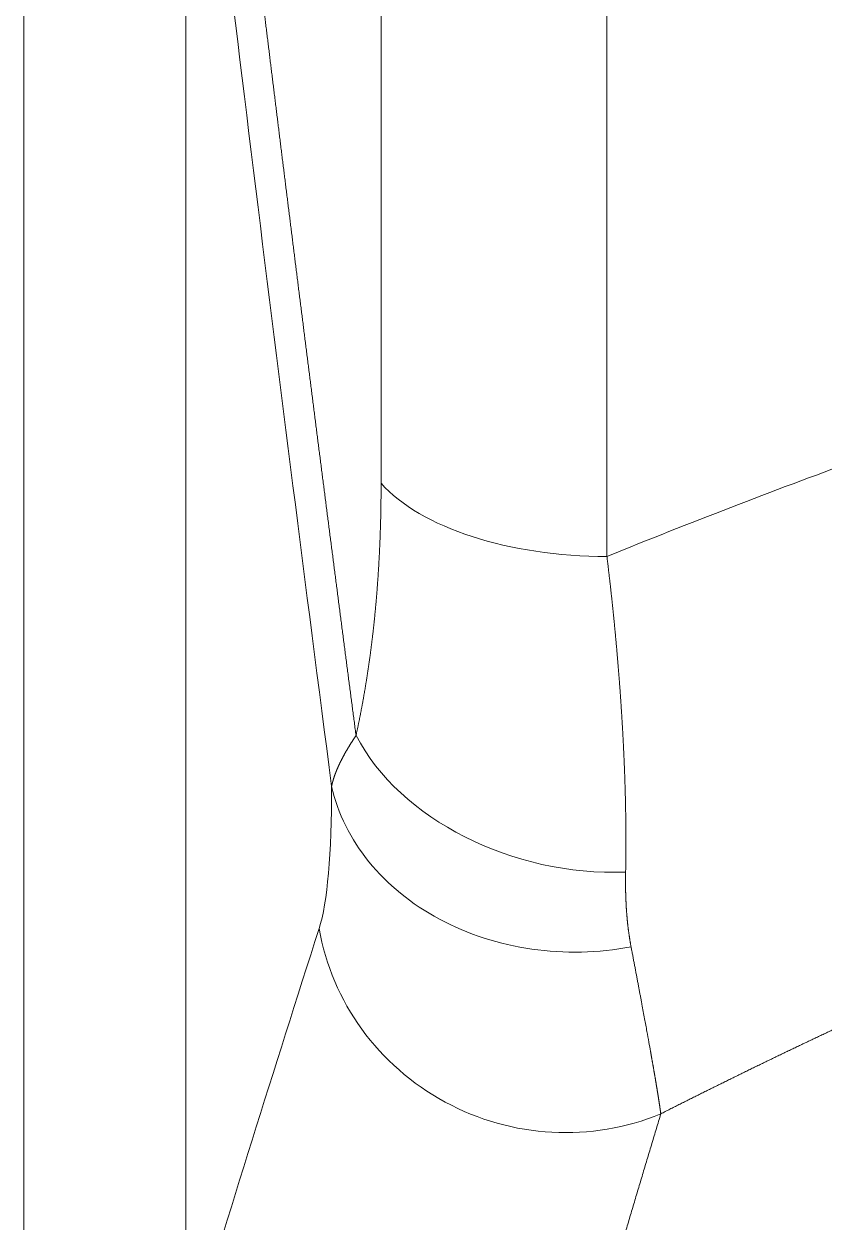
# Model space of a CAD drawing. Header units: millimetres. Extents: x 4664 to 8864, y -38 to 2932.
# Drawn here: x 8175.64 to 8179.88, y 2246.3 to 2252.63 of the extents above; entities that cross this region are included whole.
import ezdxf

# ---------------------------------------------------------------- set-up
doc = ezdxf.new("R2010")
doc.units = ezdxf.units.MM

msp = doc.modelspace()

# ---------------------------------------------------------------- linework, layer by layer
at = {"lineweight": 5}
for p, q in [((8178.7267, 2249.8159), (8178.7267, 2271.1336)), ((8177.532, 2270.7219), (8177.532, 2250.2029)), ((8176.4988, 2254.8477), (8176.4988, 2245.5949)), ((8175.6428, 2242.1671), (8175.6428, 2254.6732))]:
    msp.add_line(p, q, dxfattribs=at)
at = {"lineweight": 5, "extrusion": (0, 0, -1)}
for centre, major_axis, ratio, start_param, end_param in [((8185.1083, 2233.0242), (-8.8397, 54.288), 0.099808, 5.019621, 5.142275), ((8178.7267, 2250.4652), (-1.3059, 0), 0.497219, 4.712389, 5.867354), ((8178.5942, 2249.1209), (-1.2764, 0.2763), 0.732263, 4.37509, 5.734721), ((8178.5544, 2248.796), (-1.3059, 0.0012), 0.820837, 4.479806, 6.099138), ((8178.4881, 2248.0439), (-1.2437, 0.3983), 0.973166, 3.996707, 5.81164)]:
    msp.add_ellipse(centre, major_axis=major_axis, ratio=ratio, start_param=start_param, end_param=end_param, dxfattribs=at)
at = {"lineweight": 5}
for points, knots in [([(8177.3995, 2248.8694), (8177.398, 2248.8808), (8177.395, 2248.9035), (8177.3906, 2248.9376), (8177.3861, 2248.9717), (8177.3816, 2249.0058), (8177.3772, 2249.0398), (8177.3727, 2249.0739), (8177.3683, 2249.1079), (8177.3638, 2249.1419), (8177.3594, 2249.1759), (8177.3549, 2249.2099), (8177.3505, 2249.2439), (8177.3461, 2249.2778), (8177.3417, 2249.3118), (8177.3372, 2249.3457), (8177.3328, 2249.3796), (8177.3284, 2249.4135), (8177.324, 2249.4474), (8177.3196, 2249.4812), (8177.3152, 2249.5151), (8177.3108, 2249.5489), (8177.3064, 2249.5827), (8177.3021, 2249.6165), (8177.2977, 2249.6503), (8177.2933, 2249.6841), (8177.2889, 2249.7179), (8177.2846, 2249.7516), (8177.2802, 2249.7853), (8177.2759, 2249.8191), (8177.2715, 2249.8528), (8177.2672, 2249.8864), (8177.2628, 2249.9201), (8177.2585, 2249.9538), (8177.2542, 2249.9874), (8177.2498, 2250.021), (8177.2455, 2250.0546), (8177.2412, 2250.0882), (8177.2369, 2250.1218), (8177.2326, 2250.1554), (8177.2283, 2250.1889), (8177.224, 2250.2224), (8177.2197, 2250.2559), (8177.2154, 2250.2894), (8177.2111, 2250.3229), (8177.2068, 2250.3564), (8177.2025, 2250.3899), (8177.1982, 2250.4233), (8177.194, 2250.4567), (8177.1897, 2250.4901), (8177.1854, 2250.5235), (8177.1812, 2250.5569), (8177.1769, 2250.5902), (8177.1727, 2250.6236), (8177.1685, 2250.6569), (8177.1642, 2250.6902), (8177.16, 2250.7235), (8177.1558, 2250.7568), (8177.1515, 2250.7901), (8177.1473, 2250.8233), (8177.1431, 2250.8566), (8177.1389, 2250.8898), (8177.1347, 2250.923), (8177.1305, 2250.9562), (8177.1263, 2250.9893), (8177.1221, 2251.0225), (8177.1179, 2251.0556), (8177.1137, 2251.0888), (8177.1095, 2251.1219), (8177.1054, 2251.155), (8177.1012, 2251.188), (8177.097, 2251.2211), (8177.0929, 2251.2541), (8177.0887, 2251.2872), (8177.0846, 2251.3202), (8177.0804, 2251.3532), (8177.0763, 2251.3861), (8177.0721, 2251.4191), (8177.068, 2251.4521), (8177.0639, 2251.485), (8177.0598, 2251.5179), (8177.0556, 2251.5508), (8177.0515, 2251.5837), (8177.0474, 2251.6166), (8177.0433, 2251.6494), (8177.0392, 2251.6822), (8177.0351, 2251.7151), (8177.031, 2251.7479), (8177.0269, 2251.7807), (8177.0228, 2251.8134), (8177.0188, 2251.8462), (8177.0147, 2251.8789), (8177.0106, 2251.9116), (8177.0066, 2251.9444), (8177.0025, 2251.977), (8176.9984, 2252.0097), (8176.9944, 2252.0424), (8176.9903, 2252.075), (8176.9863, 2252.1076), (8176.9823, 2252.1402), (8176.9782, 2252.1728), (8176.9742, 2252.2054), (8176.9702, 2252.238), (8176.9662, 2252.2705), (8176.9621, 2252.303), (8176.9581, 2252.3356), (8176.9541, 2252.368), (8176.9501, 2252.4005), (8176.9461, 2252.433), (8176.9421, 2252.4654), (8176.9382, 2252.4979), (8176.9342, 2252.5303), (8176.9302, 2252.5627), (8176.9262, 2252.595), (8176.9222, 2252.6274), (8176.9183, 2252.6597), (8176.9143, 2252.6921), (8176.9104, 2252.7244), (8176.9064, 2252.7567), (8176.9025, 2252.789), (8176.8985, 2252.8212), (8176.8946, 2252.8535), (8176.8907, 2252.8857), (8176.8867, 2252.9179), (8176.8828, 2252.9501), (8176.8789, 2252.9823), (8176.875, 2253.0144), (8176.8711, 2253.0466), (8176.8672, 2253.0787), (8176.8633, 2253.1108), (8176.8594, 2253.1429), (8176.8555, 2253.175), (8176.8516, 2253.207), (8176.8477, 2253.2391), (8176.8438, 2253.2711), (8176.8399, 2253.3031), (8176.8361, 2253.3351), (8176.8322, 2253.3671), (8176.8283, 2253.399), (8176.8245, 2253.431), (8176.8206, 2253.4629), (8176.8168, 2253.4948), (8176.8129, 2253.5267), (8176.8091, 2253.5586), (8176.8053, 2253.5904), (8176.8014, 2253.6223), (8176.7976, 2253.6541), (8176.7938, 2253.6859), (8176.79, 2253.7177), (8176.7862, 2253.7495), (8176.7824, 2253.7812), (8176.7786, 2253.813), (8176.7748, 2253.8447), (8176.771, 2253.8764), (8176.7672, 2253.9081), (8176.7634, 2253.9397), (8176.7596, 2253.9714), (8176.7559, 2254.003), (8176.7521, 2254.0346), (8176.7483, 2254.0662), (8176.7446, 2254.0978), (8176.7408, 2254.1294), (8176.7371, 2254.1609), (8176.7333, 2254.1925), (8176.7296, 2254.224), (8176.7258, 2254.2555), (8176.7221, 2254.287), (8176.7184, 2254.3184), (8176.7146, 2254.3499), (8176.7109, 2254.3813), (8176.7072, 2254.4127), (8176.7035, 2254.4441), (8176.6998, 2254.4755), (8176.6961, 2254.5068), (8176.6924, 2254.5382), (8176.6887, 2254.5695), (8176.685, 2254.6008), (8176.6813, 2254.6321), (8176.6789, 2254.6529), (8176.6776, 2254.6634)], [0, 0, 0, 0, 0.00581, 0.011619, 0.017426, 0.023231, 0.029034, 0.034836, 0.040636, 0.046434, 0.05223, 0.058024, 0.063817, 0.069608, 0.075397, 0.081184, 0.08697, 0.092753, 0.098535, 0.104316, 0.110094, 0.11587, 0.121645, 0.127418, 0.133189, 0.138959, 0.144726, 0.150492, 0.156256, 0.162019, 0.167779, 0.173538, 0.179294, 0.185049, 0.190803, 0.196554, 0.202304, 0.208051, 0.213797, 0.219542, 0.225284, 0.231025, 0.236763, 0.2425, 0.248236, 0.253969, 0.2597, 0.26543, 0.271158, 0.276884, 0.282608, 0.288331, 0.294051, 0.29977, 0.305487, 0.311202, 0.316916, 0.322627, 0.328337, 0.334045, 0.339751, 0.345455, 0.351157, 0.356858, 0.362557, 0.368254, 0.373949, 0.379642, 0.385333, 0.391023, 0.396711, 0.402397, 0.408081, 0.413763, 0.419443, 0.425122, 0.430799, 0.436473, 0.442146, 0.447818, 0.453487, 0.459155, 0.46482, 0.470484, 0.476146, 0.481806, 0.487464, 0.493121, 0.498775, 0.504428, 0.510079, 0.515728, 0.521375, 0.52702, 0.532664, 0.538305, 0.543945, 0.549583, 0.555219, 0.560853, 0.566485, 0.572116, 0.577744, 0.583371, 0.588996, 0.594619, 0.60024, 0.605859, 0.611477, 0.617092, 0.622706, 0.628318, 0.633927, 0.639535, 0.645142, 0.650746, 0.656348, 0.661949, 0.667547, 0.673144, 0.678739, 0.684332, 0.689923, 0.695512, 0.7011, 0.706685, 0.712269, 0.717851, 0.72343, 0.729008, 0.734584, 0.740159, 0.745731, 0.751301, 0.75687, 0.762436, 0.768001, 0.773564, 0.779125, 0.784684, 0.790241, 0.795796, 0.80135, 0.806901, 0.812451, 0.817998, 0.823544, 0.829088, 0.83463, 0.84017, 0.845708, 0.851244, 0.856779, 0.862311, 0.867842, 0.87337, 0.878897, 0.884422, 0.889945, 0.895466, 0.900985, 0.906502, 0.912017, 0.91753, 0.923042, 0.928551, 0.934059, 0.939564, 0.945068, 0.95057, 0.95607, 0.961568, 0.967064, 0.972558, 0.97805, 0.983541, 0.989029, 0.994515, 1, 1, 1, 1]), ([(8189.5948, 2252.518), (8189.1288, 2252.4706), (8188.1984, 2252.3593), (8186.808, 2252.1424), (8185.8844, 2251.9642), (8185.1929, 2251.8179), (8184.9627, 2251.767), (8184.6176, 2251.6875), (8184.4451, 2251.647), (8184.244, 2251.5983), (8184.1435, 2251.5736), (8184.0933, 2251.5612), (8184.0682, 2251.5549), (8184.0556, 2251.5518), (8184.0493, 2251.5502), (8184.0462, 2251.5495), (8184.0446, 2251.5491), (8184.044, 2251.5489), (8184.0435, 2251.5488), (8184.0433, 2251.5487), (8183.5932, 2251.4365), (8182.6969, 2251.1963), (8181.3627, 2250.7879), (8180.0388, 2250.3307), (8179.1629, 2249.993), (8178.7267, 2249.8159)], [0, 0, 0, 0, 0.125, 0.25, 0.375, 0.375, 0.4375, 0.4375, 0.46875, 0.484375, 0.492187, 0.496094, 0.498047, 0.499023, 0.499512, 0.499756, 0.499878, 0.499939, 0.499939, 0.5, 0.5, 0.625, 0.75, 0.875, 1, 1, 1, 1]), ([(8177.532, 2250.2029), (8177.532, 2250.1999), (8177.532, 2250.1939), (8177.532, 2250.1848), (8177.532, 2250.1758), (8177.532, 2250.1667), (8177.5319, 2250.1577), (8177.5319, 2250.1487), (8177.5318, 2250.1397), (8177.5317, 2250.1307), (8177.5316, 2250.1217), (8177.5315, 2250.1128), (8177.5314, 2250.1038), (8177.5313, 2250.0949), (8177.5312, 2250.0859), (8177.531, 2250.077), (8177.5309, 2250.0681), (8177.5307, 2250.0592), (8177.5306, 2250.0503), (8177.5304, 2250.0414), (8177.5302, 2250.0325), (8177.53, 2250.0236), (8177.5298, 2250.0148), (8177.5296, 2250.0059), (8177.5293, 2249.9971), (8177.5291, 2249.9882), (8177.5288, 2249.9794), (8177.5286, 2249.9706), (8177.5283, 2249.9618), (8177.528, 2249.953), (8177.5277, 2249.9442), (8177.5274, 2249.9355), (8177.5271, 2249.9267), (8177.5268, 2249.918), (8177.5265, 2249.9092), (8177.5261, 2249.9005), (8177.5258, 2249.8918), (8177.5254, 2249.8831), (8177.525, 2249.8744), (8177.5247, 2249.8657), (8177.5243, 2249.857), (8177.5239, 2249.8483), (8177.5234, 2249.8397), (8177.523, 2249.831), (8177.5226, 2249.8224), (8177.5221, 2249.8137), (8177.5217, 2249.8051), (8177.5212, 2249.7965), (8177.5207, 2249.7879), (8177.5203, 2249.7793), (8177.5198, 2249.7707), (8177.5193, 2249.7622), (8177.5187, 2249.7536), (8177.5182, 2249.7451), (8177.5177, 2249.7365), (8177.5171, 2249.728), (8177.5166, 2249.7195), (8177.516, 2249.7109), (8177.5154, 2249.7024), (8177.5148, 2249.6939), (8177.5142, 2249.6855), (8177.5136, 2249.677), (8177.513, 2249.6685), (8177.5124, 2249.6601), (8177.5118, 2249.6516), (8177.5111, 2249.6432), (8177.5104, 2249.6348), (8177.5098, 2249.6263), (8177.5091, 2249.6179), (8177.5084, 2249.6095), (8177.5077, 2249.6011), (8177.507, 2249.5928), (8177.5063, 2249.5844), (8177.5055, 2249.576), (8177.5048, 2249.5677), (8177.504, 2249.5594), (8177.5033, 2249.551), (8177.5025, 2249.5427), (8177.5017, 2249.5344), (8177.5009, 2249.5261), (8177.5001, 2249.5178), (8177.4993, 2249.5095), (8177.4985, 2249.5012), (8177.4977, 2249.493), (8177.4968, 2249.4847), (8177.496, 2249.4765), (8177.4951, 2249.4682), (8177.4942, 2249.46), (8177.4933, 2249.4518), (8177.4925, 2249.4436), (8177.4915, 2249.4354), (8177.4906, 2249.4272), (8177.4897, 2249.419), (8177.4888, 2249.4109), (8177.4878, 2249.4027), (8177.4869, 2249.3945), (8177.4859, 2249.3864), (8177.4849, 2249.3783), (8177.4839, 2249.3702), (8177.4829, 2249.362), (8177.4819, 2249.3539), (8177.4809, 2249.3458), (8177.4799, 2249.3378), (8177.4789, 2249.3297), (8177.4778, 2249.3216), (8177.4767, 2249.3136), (8177.4757, 2249.3055), (8177.4746, 2249.2975), (8177.4735, 2249.2894), (8177.4724, 2249.2814), (8177.4713, 2249.2734), (8177.4702, 2249.2654), (8177.4691, 2249.2574), (8177.4679, 2249.2494), (8177.4668, 2249.2415), (8177.4656, 2249.2335), (8177.4644, 2249.2255), (8177.4633, 2249.2176), (8177.4621, 2249.2097), (8177.4609, 2249.2017), (8177.4596, 2249.1938), (8177.4584, 2249.1859), (8177.4572, 2249.178), (8177.4559, 2249.1701), (8177.4547, 2249.1622), (8177.4534, 2249.1544), (8177.4522, 2249.1465), (8177.4509, 2249.1386), (8177.4496, 2249.1308), (8177.4483, 2249.1229), (8177.447, 2249.1151), (8177.4456, 2249.1073), (8177.4443, 2249.0995), (8177.443, 2249.0917), (8177.4416, 2249.0839), (8177.4402, 2249.0761), (8177.4389, 2249.0683), (8177.4375, 2249.0606), (8177.4361, 2249.0528), (8177.4347, 2249.0451), (8177.4333, 2249.0373), (8177.4318, 2249.0296), (8177.4304, 2249.0219), (8177.429, 2249.0142), (8177.4275, 2249.0065), (8177.426, 2248.9988), (8177.4246, 2248.9911), (8177.4231, 2248.9834), (8177.4216, 2248.9758), (8177.4201, 2248.9681), (8177.4185, 2248.9605), (8177.417, 2248.9528), (8177.4155, 2248.9452), (8177.4139, 2248.9376), (8177.4124, 2248.93), (8177.4108, 2248.9224), (8177.4092, 2248.9148), (8177.4076, 2248.9072), (8177.406, 2248.8996), (8177.4044, 2248.892), (8177.4028, 2248.8845), (8177.4012, 2248.8769), (8177.4001, 2248.8719), (8177.3995, 2248.8694)], [0, 0, 0, 0, 0.006025, 0.01205, 0.018076, 0.024102, 0.030129, 0.036157, 0.042184, 0.048213, 0.054242, 0.060272, 0.066303, 0.072335, 0.078367, 0.0844, 0.090434, 0.096469, 0.102505, 0.108542, 0.11458, 0.120619, 0.126659, 0.132701, 0.138743, 0.144787, 0.150832, 0.156879, 0.162926, 0.168975, 0.175026, 0.181078, 0.187131, 0.193186, 0.199243, 0.205301, 0.21136, 0.217422, 0.223485, 0.22955, 0.235616, 0.241685, 0.247755, 0.253827, 0.259901, 0.265977, 0.272055, 0.278136, 0.284218, 0.290302, 0.296388, 0.302477, 0.308568, 0.314661, 0.320756, 0.326854, 0.332954, 0.339056, 0.345161, 0.351269, 0.357378, 0.363491, 0.369606, 0.375723, 0.381843, 0.387966, 0.394092, 0.40022, 0.406351, 0.412485, 0.418622, 0.424762, 0.430905, 0.43705, 0.443199, 0.44935, 0.455505, 0.461663, 0.467824, 0.473988, 0.480155, 0.486326, 0.4925, 0.498677, 0.504858, 0.511042, 0.517229, 0.52342, 0.529614, 0.535812, 0.542013, 0.548218, 0.554427, 0.560639, 0.566855, 0.573074, 0.579298, 0.585525, 0.591756, 0.597991, 0.60423, 0.610472, 0.616719, 0.62297, 0.629224, 0.635483, 0.641746, 0.648013, 0.654284, 0.660559, 0.666839, 0.673123, 0.679411, 0.685703, 0.692, 0.698301, 0.704607, 0.710917, 0.717232, 0.723551, 0.729874, 0.736203, 0.742535, 0.748873, 0.755215, 0.761562, 0.767914, 0.77427, 0.780631, 0.786998, 0.793369, 0.799744, 0.806125, 0.812511, 0.818902, 0.825298, 0.831699, 0.838105, 0.844516, 0.850932, 0.857353, 0.86378, 0.870212, 0.876649, 0.883092, 0.88954, 0.895993, 0.902451, 0.908916, 0.915385, 0.92186, 0.928341, 0.934827, 0.941319, 0.947816, 0.954319, 0.960827, 0.967342, 0.973862, 0.980388, 0.986919, 0.993457, 1, 1, 1, 1]), ([(8179.0116, 2246.8692), (8179.0196, 2246.8733), (8179.0356, 2246.8814), (8179.0596, 2246.8935), (8179.0836, 2246.9056), (8179.1075, 2246.9177), (8179.1315, 2246.9297), (8179.1555, 2246.9418), (8179.1794, 2246.9537), (8179.2033, 2246.9657), (8179.2273, 2246.9776), (8179.2512, 2246.9895), (8179.2751, 2247.0014), (8179.299, 2247.0133), (8179.3229, 2247.0251), (8179.3468, 2247.0369), (8179.3707, 2247.0486), (8179.3945, 2247.0604), (8179.4184, 2247.0721), (8179.4423, 2247.0837), (8179.4661, 2247.0954), (8179.4899, 2247.107), (8179.5137, 2247.1186), (8179.5376, 2247.1302), (8179.5614, 2247.1417), (8179.5852, 2247.1532), (8179.6089, 2247.1647), (8179.6327, 2247.1761), (8179.6565, 2247.1876), (8179.6802, 2247.199), (8179.704, 2247.2103), (8179.7277, 2247.2217), (8179.7514, 2247.233), (8179.7751, 2247.2443), (8179.7988, 2247.2555), (8179.8225, 2247.2668), (8179.8462, 2247.278), (8179.8699, 2247.2891), (8179.8935, 2247.3003), (8179.9172, 2247.3114), (8179.9408, 2247.3225), (8179.9645, 2247.3336), (8179.9881, 2247.3446), (8180.0117, 2247.3556), (8180.0353, 2247.3666), (8180.0589, 2247.3775), (8180.0825, 2247.3885), (8180.1061, 2247.3994), (8180.1296, 2247.4102), (8180.1532, 2247.4211), (8180.1767, 2247.4319), (8180.2002, 2247.4427), (8180.2237, 2247.4535), (8180.2473, 2247.4642), (8180.2707, 2247.4749), (8180.2942, 2247.4856), (8180.3177, 2247.4962), (8180.3412, 2247.5069), (8180.3646, 2247.5175), (8180.3881, 2247.528), (8180.4115, 2247.5386), (8180.4349, 2247.5491), (8180.4583, 2247.5596), (8180.4817, 2247.5701), (8180.5051, 2247.5805), (8180.5285, 2247.5909), (8180.5518, 2247.6013), (8180.5752, 2247.6117), (8180.5985, 2247.622), (8180.6219, 2247.6323), (8180.6452, 2247.6426), (8180.6685, 2247.6529), (8180.6918, 2247.6631), (8180.7151, 2247.6733), (8180.7384, 2247.6835), (8180.7616, 2247.6936), (8180.7849, 2247.7037), (8180.8081, 2247.7138), (8180.8313, 2247.7239), (8180.8546, 2247.7339), (8180.8778, 2247.744), (8180.901, 2247.7539), (8180.9241, 2247.7639), (8180.9473, 2247.7739), (8180.9705, 2247.7838), (8180.9936, 2247.7937), (8181.0167, 2247.8035), (8181.0399, 2247.8134), (8181.063, 2247.8232), (8181.0861, 2247.8329), (8181.1092, 2247.8427), (8181.1322, 2247.8524), (8181.1553, 2247.8621), (8181.1783, 2247.8718), (8181.2014, 2247.8815), (8181.2244, 2247.8911), (8181.2474, 2247.9007), (8181.2704, 2247.9103), (8181.2934, 2247.9198), (8181.3164, 2247.9294), (8181.3394, 2247.9389), (8181.3623, 2247.9483), (8181.3852, 2247.9578), (8181.4082, 2247.9672), (8181.4311, 2247.9766), (8181.454, 2247.986), (8181.4769, 2247.9953), (8181.4998, 2248.0047), (8181.691, 2248.0825), (8182.0502, 2248.2247), (8182.5787, 2248.4236), (8183.105, 2248.6113), (8183.6287, 2248.7881), (8183.9938, 2248.9045), (8184.1994, 2248.968), (8184.2465, 2248.9824), (8184.2935, 2248.9968), (8184.3405, 2249.0111), (8184.3875, 2249.0253), (8184.4345, 2249.0394), (8184.4815, 2249.0534), (8184.5285, 2249.0674), (8184.5755, 2249.0813), (8184.6225, 2249.0951), (8184.6695, 2249.1088), (8184.7165, 2249.1225), (8184.7634, 2249.136), (8184.8104, 2249.1495), (8184.8574, 2249.1629), (8184.9043, 2249.1763), (8184.9513, 2249.1895), (8184.9982, 2249.2027), (8185.0452, 2249.2158), (8185.0921, 2249.2288), (8185.1391, 2249.2418), (8185.186, 2249.2546), (8185.2329, 2249.2674), (8185.2798, 2249.2801), (8185.3267, 2249.2927), (8185.3736, 2249.3053), (8185.4205, 2249.3178), (8185.4674, 2249.3302), (8185.5143, 2249.3425), (8185.5611, 2249.3547), (8185.608, 2249.3669), (8185.6549, 2249.379), (8185.7017, 2249.391), (8185.7486, 2249.4029), (8185.7954, 2249.4148), (8185.8422, 2249.4266), (8185.889, 2249.4383), (8185.9358, 2249.4499), (8185.9826, 2249.4615), (8186.0294, 2249.4729), (8186.0762, 2249.4843), (8186.123, 2249.4956), (8186.1697, 2249.5069), (8186.2165, 2249.5181), (8186.2632, 2249.5292), (8186.3099, 2249.5402), (8186.3567, 2249.5511), (8186.4034, 2249.562), (8186.4501, 2249.5728), (8186.4968, 2249.5835), (8186.5435, 2249.5941), (8186.5901, 2249.6047), (8186.6368, 2249.6152), (8186.6834, 2249.6256), (8186.7301, 2249.6359), (8186.7767, 2249.6462), (8186.8233, 2249.6564), (8186.8699, 2249.6665), (8186.9165, 2249.6765), (8186.9631, 2249.6865), (8187.0097, 2249.6963), (8187.0562, 2249.7061), (8187.1028, 2249.7159), (8187.1493, 2249.7255), (8187.1958, 2249.7351), (8187.2423, 2249.7446), (8187.2888, 2249.7541), (8187.3353, 2249.7634), (8187.3818, 2249.7727), (8187.4282, 2249.7819), (8187.4747, 2249.7911), (8187.5211, 2249.8001), (8187.5675, 2249.8091), (8187.6139, 2249.8181), (8187.6603, 2249.8269), (8187.7067, 2249.8357), (8187.753, 2249.8444), (8187.7994, 2249.853), (8187.8457, 2249.8615), (8187.892, 2249.87), (8187.9383, 2249.8784), (8187.9846, 2249.8868), (8188.0309, 2249.895), (8188.0772, 2249.9032), (8188.1234, 2249.9113), (8188.1696, 2249.9194), (8188.2158, 2249.9273), (8188.262, 2249.9352), (8188.3082, 2249.943), (8188.3544, 2249.9508), (8188.4005, 2249.9585), (8188.4467, 2249.9661), (8188.4928, 2249.9736), (8188.5389, 2249.9811), (8188.585, 2249.9884), (8188.6311, 2249.9958), (8188.6771, 2250.003), (8188.7231, 2250.0102), (8188.7692, 2250.0173), (8188.8152, 2250.0243), (8188.8612, 2250.0313), (8188.9071, 2250.0382), (8188.9531, 2250.045), (8188.999, 2250.0517), (8189.0449, 2250.0584), (8189.0908, 2250.065), (8189.1367, 2250.0715), (8189.1826, 2250.078), (8189.2284, 2250.0844), (8189.2742, 2250.0907), (8189.32, 2250.097), (8189.3658, 2250.1031), (8189.4116, 2250.1092), (8189.4574, 2250.1153), (8189.5031, 2250.1212), (8189.5488, 2250.1271), (8189.5945, 2250.133), (8189.6402, 2250.1387), (8189.6706, 2250.1425), (8189.6858, 2250.1444)], [0, 0, 0, 0, 0.002443, 0.004884, 0.007322, 0.009759, 0.012193, 0.014626, 0.017056, 0.019484, 0.02191, 0.024334, 0.026756, 0.029176, 0.031594, 0.03401, 0.036423, 0.038835, 0.041244, 0.043651, 0.046056, 0.048459, 0.05086, 0.053259, 0.055656, 0.058051, 0.060443, 0.062834, 0.065222, 0.067608, 0.069992, 0.072374, 0.074754, 0.077132, 0.079508, 0.081882, 0.084253, 0.086623, 0.08899, 0.091356, 0.093719, 0.09608, 0.098439, 0.100796, 0.103151, 0.105503, 0.107854, 0.110202, 0.112549, 0.114893, 0.117235, 0.119576, 0.121914, 0.12425, 0.126583, 0.128915, 0.131245, 0.133572, 0.135898, 0.138221, 0.140542, 0.142861, 0.145179, 0.147493, 0.149806, 0.152117, 0.154426, 0.156732, 0.159037, 0.161339, 0.163639, 0.165938, 0.168234, 0.170528, 0.172819, 0.175109, 0.177397, 0.179682, 0.181966, 0.184247, 0.186527, 0.188804, 0.191079, 0.193352, 0.195623, 0.197891, 0.200158, 0.202423, 0.204685, 0.206946, 0.209204, 0.21146, 0.213714, 0.215966, 0.218216, 0.220464, 0.22271, 0.224953, 0.227195, 0.229434, 0.231671, 0.233907, 0.23614, 0.238371, 0.2406, 0.242826, 0.245051, 0.247274, 0.249494, 0.300775, 0.351418, 0.401426, 0.4508, 0.499541, 0.503925, 0.508305, 0.512683, 0.517057, 0.521428, 0.525796, 0.530161, 0.534523, 0.538882, 0.543237, 0.54759, 0.551939, 0.556286, 0.560629, 0.564969, 0.569306, 0.573641, 0.577972, 0.582299, 0.586624, 0.590946, 0.595265, 0.59958, 0.603893, 0.608203, 0.612509, 0.616812, 0.621113, 0.62541, 0.629704, 0.633996, 0.638284, 0.642569, 0.646851, 0.65113, 0.655406, 0.659679, 0.663949, 0.668216, 0.67248, 0.676741, 0.680999, 0.685254, 0.689506, 0.693754, 0.698, 0.702243, 0.706483, 0.71072, 0.714954, 0.719184, 0.723412, 0.727637, 0.731859, 0.736078, 0.740294, 0.744507, 0.748717, 0.752924, 0.757128, 0.761329, 0.765527, 0.769722, 0.773914, 0.778103, 0.782289, 0.786472, 0.790653, 0.79483, 0.799004, 0.803176, 0.807344, 0.81151, 0.815673, 0.819832, 0.823989, 0.828143, 0.832294, 0.836442, 0.840587, 0.844729, 0.848868, 0.853005, 0.857138, 0.861269, 0.865396, 0.869521, 0.873643, 0.877762, 0.881878, 0.885991, 0.890101, 0.894209, 0.898313, 0.902415, 0.906514, 0.91061, 0.914703, 0.918793, 0.92288, 0.926965, 0.931046, 0.935125, 0.939201, 0.943274, 0.947344, 0.951412, 0.955476, 0.959538, 0.963597, 0.967653, 0.971706, 0.975757, 0.979804, 0.983849, 0.987891, 0.99193, 0.995966, 1, 1, 1, 1]), ([(8178.8256, 2248.1476), (8178.8257, 2248.1502), (8178.8258, 2248.1553), (8178.8259, 2248.1632), (8178.8261, 2248.171), (8178.8262, 2248.1788), (8178.8263, 2248.1866), (8178.8264, 2248.1944), (8178.8265, 2248.2023), (8178.8266, 2248.2102), (8178.8267, 2248.218), (8178.8268, 2248.2259), (8178.8269, 2248.2338), (8178.8269, 2248.2417), (8178.827, 2248.2496), (8178.8271, 2248.2575), (8178.8271, 2248.2654), (8178.8271, 2248.2733), (8178.8272, 2248.2812), (8178.8272, 2248.2892), (8178.8272, 2248.2971), (8178.8272, 2248.3051), (8178.8272, 2248.3131), (8178.8272, 2248.321), (8178.8272, 2248.329), (8178.8272, 2248.337), (8178.8271, 2248.345), (8178.8271, 2248.353), (8178.8271, 2248.361), (8178.827, 2248.369), (8178.8269, 2248.3771), (8178.8269, 2248.3851), (8178.8268, 2248.3932), (8178.8267, 2248.4012), (8178.8266, 2248.4093), (8178.8265, 2248.4173), (8178.8264, 2248.4254), (8178.8263, 2248.4335), (8178.8262, 2248.4416), (8178.8261, 2248.4497), (8178.826, 2248.4578), (8178.8258, 2248.4659), (8178.8257, 2248.474), (8178.8255, 2248.4821), (8178.8254, 2248.4903), (8178.8252, 2248.4984), (8178.8251, 2248.5065), (8178.8249, 2248.5147), (8178.8247, 2248.5228), (8178.8245, 2248.531), (8178.8243, 2248.5392), (8178.8241, 2248.5474), (8178.8239, 2248.5555), (8178.8237, 2248.5637), (8178.8235, 2248.5719), (8178.8232, 2248.5801), (8178.823, 2248.5883), (8178.8228, 2248.5966), (8178.8225, 2248.6048), (8178.8222, 2248.613), (8178.822, 2248.6212), (8178.8217, 2248.6295), (8178.8214, 2248.6377), (8178.8212, 2248.646), (8178.8209, 2248.6542), (8178.8206, 2248.6625), (8178.8203, 2248.6708), (8178.82, 2248.679), (8178.8197, 2248.6873), (8178.8193, 2248.6956), (8178.819, 2248.7039), (8178.8187, 2248.7122), (8178.8183, 2248.7205), (8178.818, 2248.7288), (8178.8176, 2248.7371), (8178.8173, 2248.7454), (8178.8169, 2248.7538), (8178.8165, 2248.7621), (8178.8162, 2248.7704), (8178.8158, 2248.7788), (8178.8154, 2248.7871), (8178.815, 2248.7954), (8178.8146, 2248.8038), (8178.8142, 2248.8121), (8178.8138, 2248.8205), (8178.8134, 2248.8289), (8178.8129, 2248.8372), (8178.8125, 2248.8456), (8178.8121, 2248.854), (8178.8116, 2248.8624), (8178.8112, 2248.8708), (8178.8107, 2248.8792), (8178.8102, 2248.8876), (8178.8098, 2248.896), (8178.8093, 2248.9044), (8178.8088, 2248.9128), (8178.8083, 2248.9212), (8178.8078, 2248.9296), (8178.8073, 2248.938), (8178.8068, 2248.9464), (8178.8063, 2248.9549), (8178.8058, 2248.9633), (8178.8053, 2248.9717), (8178.8048, 2248.9802), (8178.8042, 2248.9886), (8178.8037, 2248.9971), (8178.8032, 2249.0055), (8178.8026, 2249.014), (8178.8021, 2249.0224), (8178.8015, 2249.0309), (8178.8009, 2249.0393), (8178.8003, 2249.0478), (8178.7998, 2249.0563), (8178.7992, 2249.0647), (8178.7986, 2249.0732), (8178.798, 2249.0817), (8178.7974, 2249.0902), (8178.7968, 2249.0987), (8178.7962, 2249.1071), (8178.7956, 2249.1156), (8178.7949, 2249.1241), (8178.7943, 2249.1326), (8178.7937, 2249.1411), (8178.793, 2249.1496), (8178.7924, 2249.1581), (8178.7917, 2249.1666), (8178.7911, 2249.1751), (8178.7904, 2249.1836), (8178.7897, 2249.1921), (8178.7891, 2249.2007), (8178.7884, 2249.2092), (8178.7877, 2249.2177), (8178.787, 2249.2262), (8178.7863, 2249.2347), (8178.7856, 2249.2432), (8178.7849, 2249.2518), (8178.7842, 2249.2603), (8178.7835, 2249.2688), (8178.7828, 2249.2774), (8178.782, 2249.2859), (8178.7813, 2249.2944), (8178.7806, 2249.303), (8178.7798, 2249.3115), (8178.7791, 2249.32), (8178.7783, 2249.3286), (8178.7775, 2249.3371), (8178.7768, 2249.3457), (8178.776, 2249.3542), (8178.7752, 2249.3627), (8178.7744, 2249.3713), (8178.7737, 2249.3798), (8178.7729, 2249.3884), (8178.7721, 2249.3969), (8178.7713, 2249.4055), (8178.7705, 2249.414), (8178.7696, 2249.4226), (8178.7688, 2249.4311), (8178.768, 2249.4397), (8178.7672, 2249.4482), (8178.7663, 2249.4568), (8178.7655, 2249.4653), (8178.7647, 2249.4739), (8178.7638, 2249.4824), (8178.7629, 2249.491), (8178.7621, 2249.4996), (8178.7612, 2249.5081), (8178.7603, 2249.5167), (8178.7595, 2249.5252), (8178.7586, 2249.5338), (8178.7577, 2249.5423), (8178.7568, 2249.5509), (8178.7559, 2249.5594), (8178.755, 2249.568), (8178.7541, 2249.5766), (8178.7532, 2249.5851), (8178.7523, 2249.5937), (8178.7514, 2249.6022), (8178.7504, 2249.6108), (8178.7495, 2249.6193), (8178.7486, 2249.6279), (8178.7476, 2249.6364), (8178.7467, 2249.645), (8178.7457, 2249.6536), (8178.7448, 2249.6621), (8178.7438, 2249.6707), (8178.7428, 2249.6792), (8178.7419, 2249.6878), (8178.7409, 2249.6963), (8178.7399, 2249.7049), (8178.7389, 2249.7134), (8178.7379, 2249.722), (8178.7369, 2249.7305), (8178.7359, 2249.739), (8178.7349, 2249.7476), (8178.7339, 2249.7561), (8178.7329, 2249.7647), (8178.7319, 2249.7732), (8178.7308, 2249.7818), (8178.7298, 2249.7903), (8178.7288, 2249.7988), (8178.7277, 2249.8074), (8178.727, 2249.8131), (8178.7267, 2249.8159)], [0, 0, 0, 0, 0.005446, 0.010888, 0.016325, 0.021758, 0.027188, 0.032612, 0.038033, 0.04345, 0.048862, 0.05427, 0.059674, 0.065074, 0.070469, 0.07586, 0.081247, 0.08663, 0.092008, 0.097382, 0.102752, 0.108117, 0.113479, 0.118836, 0.124188, 0.129537, 0.134881, 0.140221, 0.145556, 0.150887, 0.156214, 0.161537, 0.166855, 0.172169, 0.177478, 0.182783, 0.188084, 0.19338, 0.198672, 0.20396, 0.209243, 0.214522, 0.219797, 0.225067, 0.230333, 0.235594, 0.240851, 0.246103, 0.251351, 0.256595, 0.261834, 0.267069, 0.2723, 0.277525, 0.282747, 0.287964, 0.293177, 0.298385, 0.303588, 0.308788, 0.313982, 0.319173, 0.324358, 0.32954, 0.334717, 0.339889, 0.345057, 0.35022, 0.355379, 0.360533, 0.365683, 0.370828, 0.375969, 0.381105, 0.386237, 0.391364, 0.396487, 0.401605, 0.406718, 0.411827, 0.416932, 0.422031, 0.427127, 0.432217, 0.437304, 0.442385, 0.447462, 0.452535, 0.457602, 0.462666, 0.467724, 0.472778, 0.477828, 0.482873, 0.487913, 0.492948, 0.497979, 0.503006, 0.508027, 0.513045, 0.518057, 0.523065, 0.528068, 0.533067, 0.538061, 0.54305, 0.548035, 0.553015, 0.55799, 0.562961, 0.567927, 0.572888, 0.577845, 0.582797, 0.587744, 0.592687, 0.597625, 0.602558, 0.607487, 0.61241, 0.61733, 0.622244, 0.627154, 0.632059, 0.63696, 0.641855, 0.646746, 0.651633, 0.656514, 0.661391, 0.666263, 0.671131, 0.675993, 0.680851, 0.685705, 0.690553, 0.695397, 0.700236, 0.70507, 0.7099, 0.714725, 0.719545, 0.72436, 0.729171, 0.733976, 0.738777, 0.743574, 0.748365, 0.753152, 0.757934, 0.762711, 0.767484, 0.772252, 0.777015, 0.781773, 0.786526, 0.791275, 0.796019, 0.800758, 0.805492, 0.810222, 0.814947, 0.819666, 0.824382, 0.829092, 0.833798, 0.838498, 0.843194, 0.847886, 0.852572, 0.857254, 0.861931, 0.866603, 0.87127, 0.875932, 0.88059, 0.885243, 0.889891, 0.894534, 0.899173, 0.903806, 0.908435, 0.913059, 0.917678, 0.922292, 0.926902, 0.931507, 0.936107, 0.940702, 0.945292, 0.949878, 0.954458, 0.959034, 0.963605, 0.968171, 0.972733, 0.977289, 0.981841, 0.986388, 0.99093, 0.995468, 1, 1, 1, 1]), ([(8177.3995, 2248.8694), (8177.3987, 2248.8682), (8177.3971, 2248.8659), (8177.3948, 2248.8623), (8177.3925, 2248.8588), (8177.3902, 2248.8554), (8177.3879, 2248.8519), (8177.3856, 2248.8485), (8177.3834, 2248.845), (8177.3812, 2248.8416), (8177.379, 2248.8382), (8177.3768, 2248.8348), (8177.3747, 2248.8315), (8177.3726, 2248.8281), (8177.3705, 2248.8248), (8177.3684, 2248.8215), (8177.3664, 2248.8182), (8177.3643, 2248.8149), (8177.3623, 2248.8116), (8177.3604, 2248.8084), (8177.3584, 2248.8051), (8177.3565, 2248.8019), (8177.3546, 2248.7987), (8177.3527, 2248.7955), (8177.3508, 2248.7923), (8177.349, 2248.7892), (8177.3471, 2248.786), (8177.3453, 2248.7829), (8177.3436, 2248.7798), (8177.3418, 2248.7767), (8177.3401, 2248.7736), (8177.3384, 2248.7705), (8177.3367, 2248.7675), (8177.335, 2248.7644), (8177.3334, 2248.7614), (8177.3318, 2248.7584), (8177.3302, 2248.7554), (8177.3286, 2248.7524), (8177.327, 2248.7495), (8177.3255, 2248.7465), (8177.324, 2248.7436), (8177.3225, 2248.7407), (8177.321, 2248.7378), (8177.3196, 2248.7349), (8177.3181, 2248.732), (8177.3167, 2248.7292), (8177.3153, 2248.7263), (8177.314, 2248.7235), (8177.3126, 2248.7207), (8177.3113, 2248.7179), (8177.31, 2248.7151), (8177.3087, 2248.7124), (8177.3075, 2248.7096), (8177.3062, 2248.7069), (8177.305, 2248.7042), (8177.3038, 2248.7015), (8177.3026, 2248.6988), (8177.3014, 2248.6961), (8177.3003, 2248.6934), (8177.2992, 2248.6908), (8177.2981, 2248.6882), (8177.297, 2248.6856), (8177.2959, 2248.683), (8177.2949, 2248.6804), (8177.2939, 2248.6778), (8177.2929, 2248.6752), (8177.2919, 2248.6727), (8177.2909, 2248.6702), (8177.29, 2248.6677), (8177.289, 2248.6652), (8177.2881, 2248.6627), (8177.2872, 2248.6602), (8177.2864, 2248.6578), (8177.2855, 2248.6553), (8177.2847, 2248.6529), (8177.2838, 2248.6505), (8177.283, 2248.6481), (8177.2823, 2248.6457), (8177.2815, 2248.6433), (8177.2808, 2248.641), (8177.28, 2248.6387), (8177.2793, 2248.6363), (8177.2786, 2248.634), (8177.278, 2248.6317), (8177.2773, 2248.6294), (8177.2767, 2248.6272), (8177.276, 2248.6249), (8177.2754, 2248.6227), (8177.2748, 2248.6205), (8177.2743, 2248.6183), (8177.2737, 2248.6161), (8177.2732, 2248.6139), (8177.2727, 2248.6117), (8177.2722, 2248.6096), (8177.2717, 2248.6074), (8177.2712, 2248.6053), (8177.2707, 2248.6032), (8177.2704, 2248.6018), (8177.2703, 2248.6011)], [0, 0, 0, 0, 0.011506, 0.02299, 0.034453, 0.045894, 0.057313, 0.06871, 0.080085, 0.091438, 0.102769, 0.114077, 0.125364, 0.136628, 0.147871, 0.159091, 0.170288, 0.181464, 0.192617, 0.203747, 0.214855, 0.225941, 0.237004, 0.248044, 0.259062, 0.270057, 0.281029, 0.291979, 0.302905, 0.313809, 0.32469, 0.335548, 0.346384, 0.357196, 0.367985, 0.378751, 0.389495, 0.400215, 0.410911, 0.421585, 0.432236, 0.442863, 0.453467, 0.464047, 0.474604, 0.485138, 0.495649, 0.506136, 0.516599, 0.527039, 0.537456, 0.547849, 0.558218, 0.568564, 0.578886, 0.589184, 0.599459, 0.609709, 0.619937, 0.63014, 0.640319, 0.650475, 0.660607, 0.670715, 0.680799, 0.690859, 0.700895, 0.710907, 0.720895, 0.730858, 0.740798, 0.750714, 0.760606, 0.770473, 0.780317, 0.790136, 0.799931, 0.809701, 0.819448, 0.82917, 0.838868, 0.848542, 0.858191, 0.867816, 0.877417, 0.886993, 0.896545, 0.906072, 0.915575, 0.925054, 0.934508, 0.943937, 0.953342, 0.962723, 0.972079, 0.981411, 0.990718, 1, 1, 1, 1]), ([(8178.8544, 2247.7527), (8178.8541, 2247.7542), (8178.8535, 2247.7572), (8178.8527, 2247.7618), (8178.8518, 2247.7663), (8178.851, 2247.7709), (8178.8502, 2247.7755), (8178.8494, 2247.7801), (8178.8486, 2247.7848), (8178.8479, 2247.7894), (8178.8471, 2247.7941), (8178.8464, 2247.7988), (8178.8456, 2247.8036), (8178.8449, 2247.8083), (8178.8442, 2247.8131), (8178.8435, 2247.8178), (8178.8428, 2247.8226), (8178.8422, 2247.8275), (8178.8415, 2247.8323), (8178.8408, 2247.8372), (8178.8402, 2247.8421), (8178.8396, 2247.847), (8178.839, 2247.8519), (8178.8384, 2247.8568), (8178.8378, 2247.8618), (8178.8372, 2247.8668), (8178.8367, 2247.8718), (8178.8361, 2247.8768), (8178.8356, 2247.8818), (8178.8351, 2247.8869), (8178.8346, 2247.892), (8178.8341, 2247.8971), (8178.8336, 2247.9022), (8178.8332, 2247.9074), (8178.8327, 2247.9125), (8178.8323, 2247.9177), (8178.8318, 2247.9229), (8178.8314, 2247.9281), (8178.831, 2247.9334), (8178.8306, 2247.9386), (8178.8302, 2247.9439), (8178.8299, 2247.9492), (8178.8295, 2247.9545), (8178.8292, 2247.9599), (8178.8289, 2247.9653), (8178.8286, 2247.9706), (8178.8283, 2247.976), (8178.828, 2247.9815), (8178.8277, 2247.9869), (8178.8275, 2247.9924), (8178.8272, 2247.9979), (8178.827, 2248.0034), (8178.8268, 2248.0089), (8178.8266, 2248.0144), (8178.8264, 2248.02), (8178.8262, 2248.0256), (8178.826, 2248.0312), (8178.8259, 2248.0368), (8178.8257, 2248.0425), (8178.8256, 2248.0481), (8178.8255, 2248.0538), (8178.8254, 2248.0595), (8178.8253, 2248.0653), (8178.8253, 2248.071), (8178.8252, 2248.0768), (8178.8252, 2248.0826), (8178.8251, 2248.0884), (8178.8251, 2248.0942), (8178.8251, 2248.1001), (8178.8252, 2248.1059), (8178.8252, 2248.1118), (8178.8252, 2248.1177), (8178.8253, 2248.1236), (8178.8253, 2248.1296), (8178.8254, 2248.1356), (8178.8255, 2248.1416), (8178.8256, 2248.1456), (8178.8256, 2248.1476)], [0, 0, 0, 0, 0.012627, 0.025273, 0.037937, 0.05062, 0.063321, 0.076041, 0.088779, 0.101536, 0.114311, 0.127105, 0.139918, 0.152749, 0.165599, 0.178468, 0.191356, 0.204262, 0.217187, 0.230132, 0.243095, 0.256077, 0.269077, 0.282097, 0.295136, 0.308194, 0.321271, 0.334367, 0.347482, 0.360617, 0.37377, 0.386943, 0.400135, 0.413346, 0.426576, 0.439826, 0.453095, 0.466384, 0.479692, 0.493019, 0.506366, 0.519732, 0.533117, 0.546522, 0.559947, 0.573391, 0.586855, 0.600339, 0.613842, 0.627365, 0.640907, 0.654469, 0.668051, 0.681653, 0.695274, 0.708915, 0.722576, 0.736257, 0.749958, 0.763679, 0.77742, 0.79118, 0.804961, 0.818762, 0.832582, 0.846423, 0.860284, 0.874164, 0.888065, 0.901986, 0.915928, 0.929889, 0.943871, 0.957873, 0.971895, 0.985937, 1, 1, 1, 1]), ([(8179.0116, 2246.8692), (8179.0115, 2246.8699), (8179.0113, 2246.8711), (8179.0111, 2246.873), (8179.0108, 2246.875), (8179.0105, 2246.877), (8179.0103, 2246.879), (8179.01, 2246.881), (8179.0097, 2246.8831), (8179.0094, 2246.8852), (8179.0091, 2246.8873), (8179.0088, 2246.8894), (8179.0085, 2246.8916), (8179.0082, 2246.8938), (8179.0079, 2246.896), (8179.0076, 2246.8983), (8179.0073, 2246.9006), (8179.0069, 2246.9029), (8179.0066, 2246.9052), (8179.0062, 2246.9076), (8179.0059, 2246.91), (8179.0055, 2246.9124), (8179.0052, 2246.9149), (8179.0048, 2246.9174), (8179.0044, 2246.9199), (8179.0041, 2246.9224), (8179.0037, 2246.925), (8179.0033, 2246.9276), (8179.0029, 2246.9303), (8179.0025, 2246.9329), (8179.0021, 2246.9356), (8179.0017, 2246.9384), (8179.0012, 2246.9412), (8179.0008, 2246.944), (8179.0004, 2246.9468), (8178.9999, 2246.9496), (8178.9995, 2246.9525), (8178.999, 2246.9555), (8178.9985, 2246.9584), (8178.9981, 2246.9614), (8178.9976, 2246.9645), (8178.9971, 2246.9675), (8178.9966, 2246.9706), (8178.9961, 2246.9738), (8178.9956, 2246.9769), (8178.9951, 2246.9801), (8178.9946, 2246.9834), (8178.994, 2246.9866), (8178.9935, 2246.9899), (8178.993, 2246.9933), (8178.9924, 2246.9967), (8178.9919, 2247.0001), (8178.9913, 2247.0035), (8178.9907, 2247.007), (8178.9901, 2247.0105), (8178.9895, 2247.0141), (8178.9889, 2247.0177), (8178.9883, 2247.0213), (8178.9877, 2247.025), (8178.9871, 2247.0287), (8178.9865, 2247.0324), (8178.9858, 2247.0362), (8178.9852, 2247.0401), (8178.9845, 2247.0439), (8178.9839, 2247.0478), (8178.9832, 2247.0518), (8178.9825, 2247.0557), (8178.9818, 2247.0598), (8178.9812, 2247.0638), (8178.9805, 2247.0679), (8178.9797, 2247.072), (8178.979, 2247.0762), (8178.9783, 2247.0804), (8178.9776, 2247.0847), (8178.9768, 2247.089), (8178.9761, 2247.0933), (8178.9753, 2247.0977), (8178.9745, 2247.1021), (8178.9738, 2247.1066), (8178.973, 2247.1111), (8178.9722, 2247.1157), (8178.9714, 2247.1203), (8178.9706, 2247.1249), (8178.9697, 2247.1296), (8178.9689, 2247.1343), (8178.9681, 2247.1391), (8178.9672, 2247.1439), (8178.9664, 2247.1487), (8178.9655, 2247.1536), (8178.9646, 2247.1586), (8178.9637, 2247.1636), (8178.9628, 2247.1686), (8178.9619, 2247.1737), (8178.961, 2247.1788), (8178.9601, 2247.1839), (8178.9592, 2247.1892), (8178.9582, 2247.1944), (8178.9548, 2247.2136), (8178.9484, 2247.2495), (8178.938, 2247.3066), (8178.9258, 2247.3733), (8178.916, 2247.4257), (8178.9099, 2247.4587), (8178.9081, 2247.4683), (8178.9063, 2247.4781), (8178.9044, 2247.4879), (8178.9026, 2247.4977), (8178.9007, 2247.5076), (8178.8988, 2247.5176), (8178.897, 2247.5276), (8178.895, 2247.5377), (8178.8931, 2247.5479), (8178.8912, 2247.5581), (8178.8893, 2247.5684), (8178.8873, 2247.5788), (8178.8853, 2247.5892), (8178.8833, 2247.5997), (8178.8813, 2247.6102), (8178.8793, 2247.6208), (8178.8773, 2247.6315), (8178.8753, 2247.6422), (8178.8732, 2247.653), (8178.8712, 2247.6638), (8178.8691, 2247.6747), (8178.867, 2247.6857), (8178.865, 2247.6967), (8178.8629, 2247.7078), (8178.8607, 2247.7189), (8178.8586, 2247.7301), (8178.8565, 2247.7414), (8178.8551, 2247.7489), (8178.8544, 2247.7527)], [0, 0, 0, 0, 0.004416, 0.008849, 0.013298, 0.017763, 0.022244, 0.026741, 0.031255, 0.035785, 0.040332, 0.044895, 0.049474, 0.054069, 0.058681, 0.063309, 0.067953, 0.072614, 0.077291, 0.081985, 0.086695, 0.091421, 0.096164, 0.100923, 0.105698, 0.11049, 0.115298, 0.120123, 0.124964, 0.129821, 0.134695, 0.139585, 0.144492, 0.149416, 0.154355, 0.159311, 0.164284, 0.169273, 0.174279, 0.179301, 0.184339, 0.189394, 0.194465, 0.199553, 0.204658, 0.209779, 0.214916, 0.22007, 0.22524, 0.230427, 0.235631, 0.240851, 0.246087, 0.25134, 0.256609, 0.261895, 0.267198, 0.272517, 0.277852, 0.283204, 0.288573, 0.293958, 0.299359, 0.304777, 0.310212, 0.315663, 0.32113, 0.326615, 0.332115, 0.337632, 0.343166, 0.348716, 0.354283, 0.359866, 0.365465, 0.371082, 0.376714, 0.382363, 0.388029, 0.393711, 0.39941, 0.405125, 0.410856, 0.416604, 0.422369, 0.42815, 0.433947, 0.439761, 0.445591, 0.451438, 0.457301, 0.46318, 0.469076, 0.474989, 0.480918, 0.486863, 0.492824, 0.498802, 0.551679, 0.610925, 0.676554, 0.748572, 0.757234, 0.765897, 0.774561, 0.783226, 0.791892, 0.800559, 0.809226, 0.817894, 0.826563, 0.835232, 0.843902, 0.852573, 0.861244, 0.869915, 0.878587, 0.887259, 0.895931, 0.904604, 0.913277, 0.921949, 0.930622, 0.939295, 0.947968, 0.95664, 0.965313, 0.973985, 0.982657, 0.991329, 1, 1, 1, 1]), ([(8178.3578, 2244.6394), (8178.3614, 2244.652), (8178.3686, 2244.6773), (8178.3794, 2244.7152), (8178.3902, 2244.7531), (8178.4011, 2244.791), (8178.4119, 2244.8289), (8178.4228, 2244.8669), (8178.4337, 2244.9049), (8178.4446, 2244.9429), (8178.4556, 2244.9809), (8178.4665, 2245.019), (8178.4775, 2245.057), (8178.4885, 2245.0951), (8178.4995, 2245.1332), (8178.5105, 2245.1713), (8178.5215, 2245.2095), (8178.5326, 2245.2477), (8178.5436, 2245.2859), (8178.5547, 2245.3241), (8178.5658, 2245.3623), (8178.5769, 2245.4005), (8178.5881, 2245.4388), (8178.5992, 2245.4771), (8178.6104, 2245.5154), (8178.6215, 2245.5538), (8178.6327, 2245.5921), (8178.644, 2245.6305), (8178.6552, 2245.6689), (8178.6664, 2245.7073), (8178.6777, 2245.7457), (8178.689, 2245.7842), (8178.7003, 2245.8227), (8178.7116, 2245.8612), (8178.7229, 2245.8997), (8178.7343, 2245.9382), (8178.7456, 2245.9768), (8178.757, 2246.0153), (8178.7684, 2246.0539), (8178.7798, 2246.0926), (8178.7913, 2246.1312), (8178.8027, 2246.1699), (8178.8142, 2246.2085), (8178.8256, 2246.2472), (8178.8371, 2246.286), (8178.8487, 2246.3247), (8178.8602, 2246.3635), (8178.8717, 2246.4023), (8178.8833, 2246.4411), (8178.8949, 2246.4799), (8178.9065, 2246.5187), (8178.9181, 2246.5576), (8178.9297, 2246.5965), (8178.9414, 2246.6354), (8178.953, 2246.6743), (8178.9647, 2246.7132), (8178.9764, 2246.7522), (8178.9881, 2246.7912), (8178.9998, 2246.8302), (8179.0077, 2246.8562), (8179.0116, 2246.8692)], [0, 0, 0, 0, 0.016733, 0.033484, 0.050253, 0.06704, 0.083845, 0.100667, 0.117507, 0.134366, 0.151241, 0.168135, 0.185047, 0.201976, 0.218923, 0.235888, 0.252871, 0.269872, 0.28689, 0.303927, 0.320981, 0.338053, 0.355143, 0.37225, 0.389376, 0.406519, 0.42368, 0.440859, 0.458056, 0.475271, 0.492503, 0.509753, 0.527021, 0.544307, 0.561611, 0.578933, 0.596272, 0.613629, 0.631004, 0.648397, 0.665808, 0.683237, 0.700683, 0.718147, 0.735629, 0.753129, 0.770647, 0.788182, 0.805736, 0.823307, 0.840896, 0.858503, 0.876128, 0.89377, 0.911431, 0.929109, 0.946805, 0.964519, 0.98225, 1, 1, 1, 1])]:
    msp.add_open_spline(points, degree=3, knots=knots, dxfattribs=at)
for points in [[(8177.2703, 2248.6011), (8177.27, 2248.2406), (8177.2484, 2247.9874), (8177.204, 2247.849)], [(8177.204, 2247.849), (8176.967, 2247.1089), (8176.7318, 2246.3582), (8176.4988, 2245.5949)]]:
    msp.add_open_spline(points, degree=3, dxfattribs=at)

doc.saveas('drawing.dxf')
